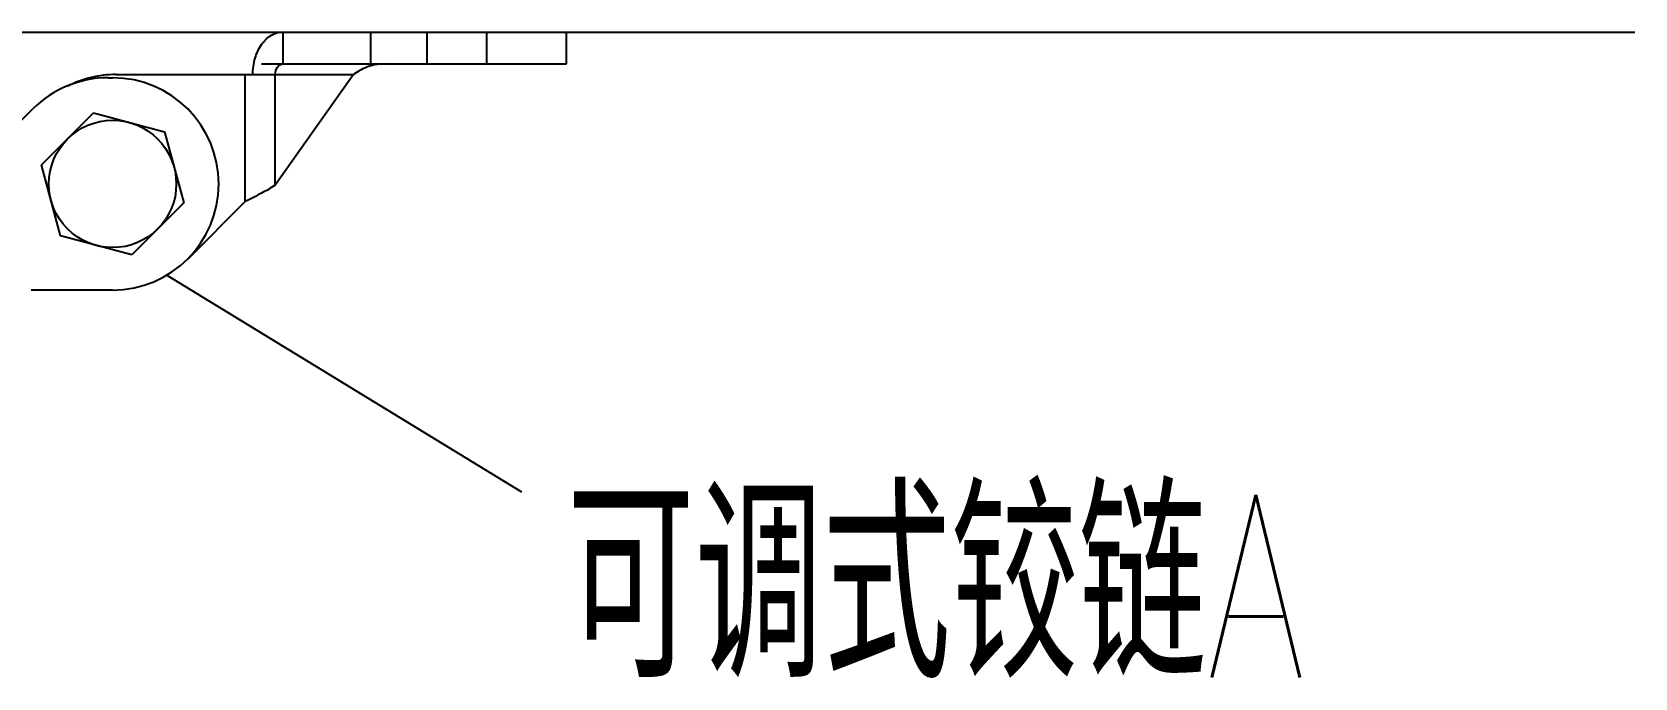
# Model space of a CAD drawing. Extents: x 27938 to 1507990, y 110129 to 923079.
# Drawn here: x 481431 to 484940, y 382533 to 383946 of the extents above; entities that cross this region are included whole.
import ezdxf

# ---------------------------------------------------------------- set-up
doc = ezdxf.new("R2010")
doc.units = 0
doc.header["$LTSCALE"] = 1000
doc.header["$MEASUREMENT"] = 0
doc.layers.add('BZ', color=2, linetype='Continuous')
doc.layers.add('W_DIM', color=4, linetype='Continuous')
doc.styles.get("Standard").update_dxf_attribs({"font": 'gbenor.shx', "bigfont": 'gbcbig.shx'})
doc.styles.add('wwp100', font='txt.shx', dxfattribs={"width": 0.7, "height": 400, "bigfont": 'hztxt.shx'})
doc.dimstyles.get("Standard").update_dxf_attribs({"dimtxt": 0.18, "dimasz": 0.18, "dimexe": 0.18, "dimexo": 0.0625, "dimgap": 0.09, "dimtad": 0, "dimtih": 1, "dimtoh": 1, "dimdec": 4, "dimzin": 0, "dimdsep": 46, "dimtxsty": 'Standard', "dimcen": 0.09, "dimadec": 0, "dimazin": 0, "dimtfac": 1, "dimtdec": 4, "dimtofl": 0, "dimtmove": 0, "dimatfit": 3, "dimfxl": 1, "dimtolj": 1, "dimtzin": 0, "dimarcsym": 0})

msp = doc.modelspace()

# ---------------------------------------------------------------- linework, layer by layer
at = {"linetype": 'Continuous'}
for p, q in [((481980.3, 383946.2), (481980.3, 383876.5)), ((481980.3, 383946.2), (482600.9, 383946.2)), ((482172.3, 383946.2), (482172.3, 383876.5)), ((482295.5, 383946.2), (482295.5, 383876.5)), ((482426.6, 383876.5), (482426.6, 383946.2)), ((482600.9, 383876.5), (482600.9, 383946.2)), ((481933.8, 383876.5), (481980.3, 383876.5)), ((481980.3, 383876.5), (482600.9, 383876.5)), ((481597.6, 383846.1), (481607.7, 383846.1)), ((481614.9, 383853.3), (482134.9, 383853.3)), ((481898.1, 383575.7), (481898.1, 383853.3)), ((482134.9, 383853.3), (481963.8, 383611.3)), ((481963.8, 383611.3), (481963.8, 383853.3)), ((481065.6, 383410.4), (481433.3, 383778.1)), ((481452.3, 383655.5), (481566.1, 383769.3)), ((481566.1, 383769.3), (481721.5, 383727.6)), ((481721.5, 383727.6), (481763.2, 383572.2)), ((481493.9, 383500), (481452.3, 383655.5)), ((481763.2, 383572.2), (481649.4, 383458.3)), ((481898.1, 383575.7), (481772, 383449.5)), ((481649.4, 383458.3), (481493.9, 383500)), ((481607.7, 383381.5), (481429.4, 383381.5))]:
    msp.add_line(p, q, dxfattribs=at)
msp.add_circle((481607.7, 383613.8), 139.4, dxfattribs=at)
for centre, start, end in [((481597.6, 383613.8), 90, 135), ((481614.9, 383621), 90, 117.0003), ((481607.7, 383613.8), 270, 90)]:
    msp.add_arc(centre, 232.3, start, end, dxfattribs=at)
for points, knots in [([(481914.6, 383853.3), (481914.6, 383865.3), (481917.7, 383888.5), (481931.4, 383918.9), (481952.9, 383940.6), (481971.6, 383946.2), (481980.3, 383946.2)], [0, 0, 0, 0, 0.287969, 0.555344, 0.790533, 1, 1, 1, 1]), ([(481963.8, 383853.3), (481963.8, 383859), (481966, 383869.6), (481975.8, 383876.5), (481980.3, 383876.5)], [0, 0, 0, 0, 0.55976, 1, 1, 1, 1]), ([(482173.4, 383872.5), (482169.7, 383871.5), (482156.1, 383866.8), (482143.5, 383859.5), (482134.9, 383853.3)], [0, 0, 0, 0, 0.265236, 1, 1, 1, 1]), ([(481963.8, 383611.3), (481954.2, 383604.7), (481932.4, 383592.4), (481910.1, 383581.5), (481898.1, 383575.7)], [0, 0, 0, 0, 0.468219, 1, 1, 1, 1])]:
    msp.add_open_spline(points, degree=3, knots=knots, dxfattribs=at)
msp.add_open_spline([(482201.8, 383876.5), (482192.2, 383876.5), (482182.6, 383875.1), (482173.4, 383872.5)], degree=3, dxfattribs=at)
at = {"layer": 'BZ'}
msp.add_line((474675.4, 383946.2), (484939.8, 383946.2), dxfattribs=at)

# ---------------------------------------------------------------- texts
at = {"layer": 'W_DIM', "color": 7, "style": 'wwp100', "width": 0.7}
msp.add_text('可调式铰链A', height=400, dxfattribs=at).set_placement((482602, 382533.5))

# ---------------------------------------------------------------- leaders
msp.add_leader([(481726, 383413.8), (482502.7, 382940.2)], dimstyle='Standard', override={"dimgap": 20, "dimtad": 0})

doc.saveas('drawing.dxf')
